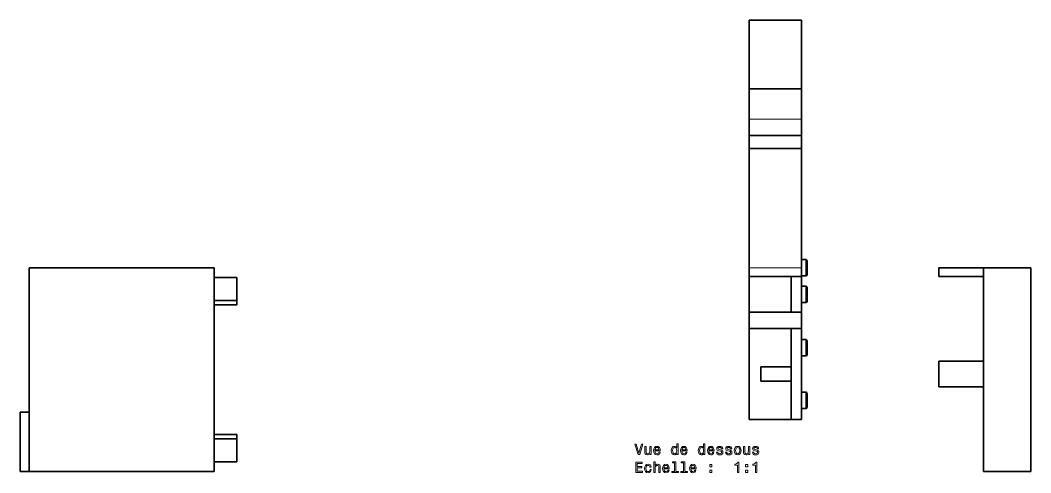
# Model space of a CAD drawing. Extents: x 146 to 1213, y 78 to 979.
# Drawn here: x 275.9 to 617.8, y 664.3 to 817.4 of the extents above; entities that cross this region are included whole.
import ezdxf

# ---------------------------------------------------------------- set-up
doc = ezdxf.new("R2010")
doc.units = 0

msp = doc.modelspace()

# ---------------------------------------------------------------- linework, layer by layer
at = {"color": 7, "lineweight": 35, "ltscale": 0.183327}
for p, q in [((522.46, 810.04), (522.46, 817.37)), ((540.16, 810.04), (540.16, 817.37))]:
    msp.add_line(p, q, dxfattribs=at)
at = {"color": 7, "lineweight": 35, "ltscale": 0.4425}
for p, q in [((540.16, 817.37), (522.46, 817.37)), ((540.16, 794.22), (522.46, 794.22)), ((540.16, 778.34), (522.46, 778.34)), ((540.16, 773.98), (522.46, 773.98))]:
    msp.add_line(p, q, dxfattribs=at)
at = {"color": 7, "lineweight": 35, "ltscale": 0.008858}
msp.add_line((540.16, 815.87), (540.16, 815.52), dxfattribs=at)
at = {"color": 7, "lineweight": 35, "ltscale": 0.163937}
msp.add_line((540.16, 809.02), (540.16, 815.57), dxfattribs=at)
at = {"color": 7, "lineweight": 35, "ltscale": 0.395404}
for p, q in [((522.46, 794.22), (522.46, 810.04)), ((540.16, 794.22), (540.16, 810.04))]:
    msp.add_line(p, q, dxfattribs=at)
at = {"color": 7, "lineweight": 35}
for p, q in [((540.16, 787.43), (540.16, 810.05)), ((522.46, 733.66), (522.46, 773.98)), ((540.16, 733.66), (540.16, 773.98)), ((540.16, 733.66), (540.16, 772.18)), ((540.16, 733.66), (540.16, 766.69)), ((278.88, 733.66), (341.48, 733.66)), ((278.88, 733.66), (278.88, 664.81)), ((341.48, 733.66), (341.48, 664.81)), ((601.78, 733.66), (601.78, 664.81)), ((617.78, 733.66), (617.78, 664.81)), ((522.46, 713.13), (522.46, 682.34)), ((275.88, 664.81), (275.88, 684.81)), ((278.88, 664.81), (341.48, 664.81))]:
    msp.add_line(p, q, dxfattribs=at)
at = {"color": 7, "lineweight": 35, "ltscale": 0.414789}
msp.add_line((540.16, 792.42), (540.16, 809.02), dxfattribs=at)
at = {"color": 7, "lineweight": 35, "ltscale": 0.051294}
for p, q in [((522.46, 792.17), (522.46, 794.22)), ((540.16, 792.17), (540.16, 794.22))]:
    msp.add_line(p, q, dxfattribs=at)
at = {"color": 7, "lineweight": 35, "ltscale": 0.048772}
msp.add_line((540.16, 796.18), (540.16, 794.22), dxfattribs=at)
at = {"color": 7, "lineweight": 35, "ltscale": 0.207903}
for p, q in [((522.46, 783.86), (522.46, 792.17)), ((540.16, 783.86), (540.16, 792.17))]:
    msp.add_line(p, q, dxfattribs=at)
at = {"color": 7, "lineweight": 35, "ltscale": 0.020132}
msp.add_line((540.16, 792.72), (540.16, 791.92), dxfattribs=at)
at = {"color": 7, "lineweight": 35, "ltscale": 0.041786}
msp.add_line((540.16, 790.75), (540.16, 792.42), dxfattribs=at)
at = {"color": 7, "lineweight": 35, "ltscale": 0.159724}
msp.add_line((540.16, 784.36), (540.16, 790.75), dxfattribs=at)
at = {"color": 7, "lineweight": 35, "ltscale": 0.008582}
msp.add_line((540.16, 787.09), (540.16, 787.43), dxfattribs=at)
at = {"color": 7, "lineweight": 35, "ltscale": 0.023354}
msp.add_line((540.16, 786.15), (540.16, 787.09), dxfattribs=at)
at = {"color": 7, "lineweight": 35, "ltscale": 0.137933}
for p, q in [((522.46, 778.34), (522.46, 783.86)), ((540.16, 778.34), (540.16, 783.86))]:
    msp.add_line(p, q, dxfattribs=at)
at = {"color": 7, "lineweight": 13, "ltscale": 0.4425}
for p, q in [((540.16, 783.86), (522.46, 783.86)), ((540.16, 733.66), (522.46, 733.66))]:
    msp.add_line(p, q, dxfattribs=at)
at = {"color": 7, "lineweight": 35, "ltscale": 0.009677}
msp.add_line((540.16, 785.77), (540.16, 786.15), dxfattribs=at)
at = {"color": 7, "lineweight": 35, "ltscale": 0.006898}
msp.add_line((540.16, 785.49), (540.16, 785.77), dxfattribs=at)
at = {"color": 7, "lineweight": 35, "ltscale": 0.022066}
msp.add_line((540.16, 784.61), (540.16, 785.49), dxfattribs=at)
at = {"color": 7, "lineweight": 35, "ltscale": 0.003084}
msp.add_line((540.16, 784.49), (540.16, 784.61), dxfattribs=at)
at = {"color": 7, "lineweight": 35, "ltscale": 0.06123}
msp.add_line((540.16, 782.04), (540.16, 784.49), dxfattribs=at)
at = {"color": 7, "lineweight": 35, "ltscale": 0.116969}
msp.add_line((540.16, 779.69), (540.16, 784.36), dxfattribs=at)
at = {"color": 7, "lineweight": 35, "ltscale": 0.013979}
msp.add_line((540.16, 781.48), (540.16, 782.04), dxfattribs=at)
at = {"color": 7, "lineweight": 35, "ltscale": 0.187549}
msp.add_line((540.16, 772.18), (540.16, 779.69), dxfattribs=at)
at = {"color": 7, "lineweight": 35, "ltscale": 0.108899}
msp.add_line((522.46, 773.98), (522.46, 778.34), dxfattribs=at)
at = {"color": 7, "lineweight": 35, "ltscale": 0.310493}
msp.add_line((540.16, 766.69), (540.16, 779.11), dxfattribs=at)
at = {"color": 7, "lineweight": 35, "ltscale": 0.1089}
msp.add_line((540.16, 773.98), (540.16, 778.34), dxfattribs=at)
at = {"color": 7, "lineweight": 35, "ltscale": 0.038953}
msp.add_line((540.16, 769.58), (540.16, 771.14), dxfattribs=at)
at = {"color": 7, "lineweight": 35, "ltscale": 0.054138}
msp.add_line((540.16, 767.42), (540.16, 769.58), dxfattribs=at)
at = {"color": 7, "lineweight": 35, "ltscale": 0.013316}
msp.add_line((540.16, 766.88), (540.16, 767.42), dxfattribs=at)
at = {"color": 7, "lineweight": 35, "ltscale": 0.004913}
msp.add_line((540.16, 766.69), (540.16, 766.88), dxfattribs=at)
at = {"color": 7, "lineweight": 35, "ltscale": 0.005421}
msp.add_line((540.16, 766.47), (540.16, 766.69), dxfattribs=at)
at = {"color": 7, "lineweight": 35, "ltscale": 0.069522}
msp.add_line((540.16, 744.35), (540.16, 747.14), dxfattribs=at)
at = {"color": 7, "lineweight": 35, "ltscale": 0.08748}
msp.add_line((540.16, 740.86), (540.16, 744.35), dxfattribs=at)
at = {"color": 7, "lineweight": 35, "ltscale": 0.179865}
msp.add_line((540.16, 733.66), (540.16, 740.86), dxfattribs=at)
at = {"color": 7, "lineweight": 35, "ltscale": 0.061053}
msp.add_line((540.16, 733.66), (540.16, 736.1), dxfattribs=at)
at = {"color": 7, "lineweight": 13, "ltscale": 0.101711}
for p, q in [((540.26, 732.34), (540.26, 736.41)), ((541.66, 732.34), (541.66, 736.41)), ((540.26, 723.34), (540.26, 727.41)), ((541.66, 723.34), (541.66, 727.41)), ((540.26, 705.31), (540.26, 709.38)), ((541.66, 705.31), (541.66, 709.38)), ((540.26, 687.52), (540.26, 691.59)), ((541.66, 687.52), (541.66, 691.59))]:
    msp.add_line(p, q, dxfattribs=at)
at = {"color": 7, "lineweight": 35, "ltscale": 0.034999}
for p, q in [((540.26, 736.41), (541.66, 736.41)), ((540.26, 730.91), (541.66, 730.91)), ((540.26, 727.41), (541.66, 727.41)), ((540.26, 721.91), (541.66, 721.91)), ((540.26, 709.38), (541.66, 709.38)), ((540.26, 703.88), (541.66, 703.88)), ((540.26, 691.59), (541.66, 691.59)), ((540.26, 686.09), (541.66, 686.09))]:
    msp.add_line(p, q, dxfattribs=at)
at = {"color": 7, "lineweight": 35, "ltscale": 0.083218}
for p, q in [((542.16, 732.58), (542.16, 735.91)), ((542.16, 705.55), (542.16, 708.88)), ((542.16, 687.76), (542.16, 691.09))]:
    msp.add_line(p, q, dxfattribs=at)
at = {"color": 7, "lineweight": 35, "ltscale": 0.075002}
for p, q in [((341.48, 730.66), (341.48, 733.66)), ((586.63, 733.66), (586.63, 730.66))]:
    msp.add_line(p, q, dxfattribs=at)
at = {"color": 7, "lineweight": 35, "ltscale": 0.075}
for p, q in [((522.46, 733.66), (522.46, 730.66)), ((540.16, 733.66), (540.16, 730.66)), ((540.16, 733.66), (540.16, 730.66)), ((278.88, 684.81), (275.88, 684.81)), ((278.88, 664.81), (275.88, 664.81))]:
    msp.add_line(p, q, dxfattribs=at)
at = {"color": 7, "lineweight": 35, "ltscale": 0.14384}
msp.add_line((540.16, 727.66), (540.16, 733.42), dxfattribs=at)
at = {"color": 7, "lineweight": 13, "ltscale": 0.035789}
for p, q in [((540.26, 730.91), (540.26, 732.34)), ((541.66, 730.91), (541.66, 732.34)), ((540.26, 721.91), (540.26, 723.34)), ((541.66, 721.91), (541.66, 723.34)), ((540.26, 703.88), (540.26, 705.31)), ((541.66, 703.88), (541.66, 705.31)), ((540.26, 686.09), (540.26, 687.52)), ((541.66, 686.09), (541.66, 687.52))]:
    msp.add_line(p, q, dxfattribs=at)
at = {"color": 7, "lineweight": 35, "ltscale": 0.029282}
for p, q in [((542.16, 731.41), (542.16, 732.58)), ((542.16, 704.38), (542.16, 705.55)), ((542.16, 686.59), (542.16, 687.76))]:
    msp.add_line(p, q, dxfattribs=at)
at = {"color": 7, "lineweight": 35, "ltscale": 0.378749}
for p, q in [((586.63, 733.66), (601.78, 733.66)), ((586.63, 730.66), (601.78, 730.66)), ((586.63, 702.03), (601.78, 702.03)), ((586.63, 693.44), (601.78, 693.44))]:
    msp.add_line(p, q, dxfattribs=at)
at = {"color": 7, "lineweight": 35, "ltscale": 0.4}
for p, q in [((601.78, 733.66), (617.78, 733.66)), ((601.78, 664.81), (617.78, 664.81))]:
    msp.add_line(p, q, dxfattribs=at)
at = {"color": 7, "lineweight": 35, "ltscale": 0.1925}
for p, q in [((341.48, 730.41), (349.18, 730.41)), ((341.48, 722.64), (349.18, 722.64)), ((341.48, 721.16), (349.18, 721.16)), ((341.48, 677.31), (349.18, 677.31)), ((341.48, 675.83), (349.18, 675.83)), ((341.48, 668.06), (349.18, 668.06))]:
    msp.add_line(p, q, dxfattribs=at)
at = {"color": 7, "lineweight": 35, "ltscale": 0.194334}
msp.add_line((349.18, 730.41), (349.18, 722.64), dxfattribs=at)
at = {"color": 7, "lineweight": 35, "ltscale": 0.3}
for p, q in [((522.46, 730.66), (522.46, 718.66)), ((536.66, 730.66), (536.66, 718.66)), ((536.66, 730.66), (536.66, 718.66)), ((540.16, 730.66), (540.16, 718.66))]:
    msp.add_line(p, q, dxfattribs=at)
at = {"color": 7, "lineweight": 35, "ltscale": 0.355}
for p, q in [((536.66, 730.66), (522.46, 730.66)), ((536.66, 718.66), (522.46, 718.66)), ((536.66, 713.13), (522.46, 713.13)), ((536.66, 682.34), (522.46, 682.34))]:
    msp.add_line(p, q, dxfattribs=at)
at = {"color": 7, "lineweight": 35, "ltscale": 0.0875}
for p, q in [((536.66, 730.66), (540.16, 730.66)), ((536.66, 718.66), (540.16, 718.66)), ((536.66, 713.13), (540.16, 713.13)), ((536.66, 682.34), (540.16, 682.34))]:
    msp.add_line(p, q, dxfattribs=at)
at = {"color": 7, "lineweight": 35, "ltscale": 0.073007}
msp.add_line((540.16, 728.54), (540.16, 731.46), dxfattribs=at)
at = {"color": 7, "lineweight": 35, "ltscale": 0.092387}
msp.add_line((540.16, 731.01), (540.16, 727.31), dxfattribs=at)
at = {"color": 7, "lineweight": 35, "ltscale": 0.069304}
msp.add_line((540.16, 727.32), (540.16, 730.09), dxfattribs=at)
at = {"color": 7, "lineweight": 35, "ltscale": 0.030641}
msp.add_line((540.16, 727.31), (540.16, 728.54), dxfattribs=at)
at = {"color": 7, "lineweight": 35, "ltscale": 0.008772}
msp.add_line((540.16, 727.31), (540.16, 727.66), dxfattribs=at)
at = {"color": 7, "lineweight": 35, "ltscale": 0.098012}
for p, q in [((540.16, 723.39), (540.16, 727.31)), ((540.16, 705.36), (540.16, 709.28)), ((540.16, 687.57), (540.16, 691.49))]:
    msp.add_line(p, q, dxfattribs=at)
at = {"color": 7, "lineweight": 35, "ltscale": 0.083217}
msp.add_line((542.16, 723.58), (542.16, 726.91), dxfattribs=at)
at = {"color": 7, "lineweight": 35, "ltscale": 0.006212}
msp.add_line((341.48, 722.64), (341.48, 722.89), dxfattribs=at)
at = {"color": 7, "lineweight": 35, "ltscale": 0.036916}
msp.add_line((349.18, 721.16), (349.18, 722.64), dxfattribs=at)
at = {"color": 7, "lineweight": 35, "ltscale": 0.034489}
for p, q in [((540.16, 722.01), (540.16, 723.39)), ((540.16, 686.19), (540.16, 687.57))]:
    msp.add_line(p, q, dxfattribs=at)
at = {"color": 7, "lineweight": 35, "ltscale": 0.318153}
msp.add_line((540.16, 722.01), (540.16, 709.28), dxfattribs=at)
at = {"color": 7, "lineweight": 35, "ltscale": 0.318124}
msp.add_line((540.16, 709.28), (540.16, 722.01), dxfattribs=at)
at = {"color": 7, "lineweight": 35, "ltscale": 0.053464}
msp.add_line((540.16, 719.87), (540.16, 722.01), dxfattribs=at)
at = {"color": 7, "lineweight": 35, "ltscale": 0.029283}
msp.add_line((542.16, 722.41), (542.16, 723.58), dxfattribs=at)
at = {"color": 7, "lineweight": 35, "ltscale": 0.47204}
msp.add_line((341.48, 702.28), (341.48, 721.16), dxfattribs=at)
at = {"color": 7, "lineweight": 35, "ltscale": 0.192501}
msp.add_line((341.48, 721.16), (349.18, 721.16), dxfattribs=at)
at = {"color": 7, "lineweight": 35, "ltscale": 0.138286}
msp.add_line((522.46, 713.13), (522.46, 718.66), dxfattribs=at)
at = {"color": 7, "lineweight": 35, "ltscale": 0.191283}
msp.add_line((540.16, 720.78), (540.16, 713.13), dxfattribs=at)
at = {"color": 7, "lineweight": 35, "ltscale": 0.013419}
msp.add_line((540.16, 719.33), (540.16, 719.87), dxfattribs=at)
at = {"color": 7, "lineweight": 35, "ltscale": 0.325}
for p, q in [((536.66, 700.13), (536.66, 713.13)), ((536.66, 700.13), (536.66, 713.13)), ((540.16, 700.13), (540.16, 713.13)), ((536.66, 695.34), (536.66, 682.34)), ((536.66, 682.34), (536.66, 695.34)), ((540.16, 682.34), (540.16, 695.34))]:
    msp.add_line(p, q, dxfattribs=at)
at = {"color": 7, "lineweight": 35, "ltscale": 0.034488}
msp.add_line((540.16, 703.98), (540.16, 705.36), dxfattribs=at)
at = {"color": 7, "lineweight": 35, "ltscale": 0.228542}
msp.add_line((540.16, 703.98), (540.16, 694.84), dxfattribs=at)
at = {"color": 7, "lineweight": 35, "ltscale": 0.046249}
msp.add_line((540.16, 702.13), (540.16, 703.98), dxfattribs=at)
at = {"color": 7, "lineweight": 35, "ltscale": 0.0375}
for p, q in [((540.16, 702.13), (540.16, 700.63)), ((540.16, 693.34), (540.16, 694.84))]:
    msp.add_line(p, q, dxfattribs=at)
at = {"color": 7, "lineweight": 35, "ltscale": 0.214789}
msp.add_line((586.63, 693.44), (586.63, 702.03), dxfattribs=at)
at = {"color": 7, "lineweight": 35, "ltscale": 0.119795}
for p, q in [((526.46, 695.34), (526.46, 700.13)), ((536.66, 695.34), (536.66, 700.13)), ((540.16, 695.34), (540.16, 700.13))]:
    msp.add_line(p, q, dxfattribs=at)
at = {"color": 7, "lineweight": 35, "ltscale": 0.255}
for p, q in [((536.66, 700.13), (526.46, 700.13)), ((536.66, 695.34), (526.46, 695.34))]:
    msp.add_line(p, q, dxfattribs=at)
at = {"color": 7, "lineweight": 35, "ltscale": 0.036917}
msp.add_line((349.18, 675.83), (349.18, 677.31), dxfattribs=at)
at = {"color": 7, "lineweight": 35, "ltscale": 0.00621}
msp.add_line((341.48, 675.58), (341.48, 675.83), dxfattribs=at)
at = {"color": 7, "lineweight": 35, "ltscale": 0.194333}
msp.add_line((349.18, 675.83), (349.18, 668.06), dxfattribs=at)
at = {"color": 7, "lineweight": 13}
for points in [[(486.1, 673.99), (485.22, 671), (484.32, 673.99), (483.84, 673.99), (484.97, 670.48), (485.48, 670.48), (486.58, 673.99)], [(497.99, 670.9), (497.99, 670.48), (498.43, 670.48), (498.43, 674.1), (497.99, 674.1), (497.99, 672.77), (497.66, 673.16), (497.45, 673.25), (497.21, 673.28), (496.78, 673.18), (496.45, 672.9), (496.23, 672.45), (496.16, 671.84), (496.23, 671.23), (496.45, 670.77), (496.78, 670.48), (497.21, 670.38), (497.45, 670.42), (497.66, 670.51)], [(507.1, 670.9), (507.1, 670.48), (507.54, 670.48), (507.54, 674.1), (507.1, 674.1), (507.1, 672.77), (506.76, 673.16), (506.56, 673.25), (506.32, 673.28), (505.89, 673.18), (505.56, 672.9), (505.34, 672.45), (505.27, 671.84), (505.34, 671.23), (505.56, 670.77), (505.89, 670.48), (506.32, 670.38), (506.56, 670.42), (506.77, 670.51)], [(489.3, 673.19), (488.86, 673.19), (488.86, 671.63), (488.81, 671.26), (488.66, 671), (488.44, 670.84), (488.14, 670.79), (487.9, 670.83), (487.75, 670.95), (487.67, 671.16), (487.64, 671.45), (487.64, 673.19), (487.2, 673.19), (487.2, 671.41), (487.22, 671.05), (487.31, 670.75), (487.6, 670.48), (488.07, 670.38), (488.33, 670.42), (488.54, 670.51), (488.73, 670.67), (488.88, 670.89), (488.88, 670.48), (489.3, 670.48)], [(490.64, 671.71), (492.42, 671.71), (492.42, 671.91), (492.34, 672.49), (492.12, 672.93), (491.77, 673.19), (491.3, 673.28), (490.84, 673.18), (490.48, 672.9), (490.26, 672.44), (490.18, 671.84), (490.25, 671.22), (490.48, 670.76), (490.83, 670.48), (491.28, 670.38), (491.67, 670.45), (492, 670.62), (492.23, 670.89), (492.37, 671.26), (491.93, 671.26), (491.84, 671.06), (491.71, 670.9), (491.34, 670.78), (491.05, 670.84), (490.83, 671.01), (490.69, 671.3), (490.64, 671.69)], [(490.64, 672.08), (490.7, 672.43), (490.83, 672.68), (491.04, 672.84), (491.31, 672.9), (491.58, 672.84), (491.79, 672.68), (491.91, 672.43), (491.96, 672.08)], [(497.29, 672.89), (497.58, 672.82), (497.8, 672.62), (497.93, 672.29), (497.98, 671.84), (497.93, 671.38), (497.8, 671.05), (497.58, 670.85), (497.29, 670.78), (497.01, 670.85), (496.8, 671.05), (496.66, 671.38), (496.61, 671.84), (496.66, 672.29), (496.8, 672.61), (497.01, 672.82)], [(499.75, 671.71), (501.52, 671.71), (501.53, 671.91), (501.45, 672.49), (501.23, 672.93), (500.87, 673.19), (500.4, 673.28), (499.95, 673.18), (499.59, 672.9), (499.37, 672.44), (499.28, 671.84), (499.36, 671.22), (499.59, 670.76), (499.94, 670.48), (500.39, 670.38), (500.78, 670.45), (501.11, 670.62), (501.34, 670.89), (501.48, 671.26), (501.04, 671.26), (500.95, 671.06), (500.82, 670.9), (500.44, 670.78), (500.16, 670.84), (499.94, 671.01), (499.8, 671.3), (499.75, 671.69)], [(499.75, 672.08), (499.8, 672.43), (499.94, 672.68), (500.15, 672.84), (500.42, 672.9), (500.69, 672.84), (500.89, 672.68), (501.02, 672.43), (501.06, 672.08)], [(506.4, 672.89), (506.69, 672.82), (506.91, 672.62), (507.04, 672.29), (507.09, 671.84), (507.04, 671.38), (506.91, 671.05), (506.69, 670.85), (506.4, 670.78), (506.12, 670.85), (505.91, 671.05), (505.77, 671.38), (505.72, 671.84), (505.77, 672.29), (505.91, 672.61), (506.12, 672.82)], [(508.86, 671.71), (510.63, 671.71), (510.64, 671.91), (510.56, 672.49), (510.33, 672.93), (509.98, 673.19), (509.51, 673.28), (509.05, 673.18), (508.7, 672.9), (508.47, 672.44), (508.39, 671.84), (508.47, 671.22), (508.7, 670.76), (509.04, 670.48), (509.5, 670.38), (509.89, 670.45), (510.21, 670.62), (510.45, 670.89), (510.59, 671.26), (510.15, 671.26), (510.06, 671.06), (509.93, 670.9), (509.55, 670.78), (509.27, 670.84), (509.05, 671.01), (508.91, 671.3), (508.86, 671.69)], [(508.86, 672.08), (508.91, 672.43), (509.05, 672.68), (509.26, 672.84), (509.53, 672.9), (509.79, 672.84), (510, 672.68), (510.13, 672.43), (510.17, 672.08)], [(512.83, 672.06), (512.4, 672.16), (512.08, 672.28), (511.98, 672.51), (512.01, 672.68), (512.11, 672.8), (512.29, 672.88), (512.53, 672.91), (512.77, 672.88), (512.96, 672.78), (513.08, 672.65), (513.13, 672.47), (513.56, 672.47), (513.56, 672.48), (513.49, 672.81), (513.28, 673.06), (512.96, 673.22), (512.53, 673.28), (512.1, 673.22), (511.79, 673.06), (511.6, 672.81), (511.53, 672.5), (511.58, 672.19), (511.72, 671.98), (511.95, 671.83), (512.29, 671.73), (512.79, 671.6), (513.09, 671.48), (513.17, 671.38), (513.2, 671.23), (513.15, 671.04), (513.03, 670.9), (512.84, 670.81), (512.57, 670.78), (512.3, 670.81), (512.09, 670.91), (511.96, 671.09), (511.9, 671.32), (511.47, 671.32), (511.54, 670.92), (511.75, 670.63), (512.08, 670.45), (512.53, 670.38), (513.01, 670.45), (513.36, 670.63), (513.57, 670.91), (513.64, 671.28), (513.59, 671.59), (513.43, 671.81), (513.17, 671.95)], [(515.87, 672.06), (515.44, 672.16), (515.12, 672.28), (515.01, 672.51), (515.04, 672.68), (515.15, 672.8), (515.32, 672.88), (515.57, 672.91), (515.81, 672.88), (515.99, 672.78), (516.11, 672.65), (516.16, 672.47), (516.6, 672.47), (516.6, 672.48), (516.52, 672.81), (516.32, 673.06), (515.99, 673.22), (515.57, 673.28), (515.14, 673.22), (514.83, 673.06), (514.63, 672.81), (514.57, 672.5), (514.62, 672.19), (514.76, 671.98), (514.99, 671.83), (515.33, 671.73), (515.82, 671.6), (516.12, 671.48), (516.2, 671.38), (516.23, 671.23), (516.19, 671.04), (516.07, 670.9), (515.87, 670.81), (515.61, 670.78), (515.33, 670.81), (515.13, 670.91), (514.99, 671.09), (514.94, 671.32), (514.51, 671.32), (514.58, 670.92), (514.79, 670.63), (515.12, 670.45), (515.57, 670.38), (516.04, 670.45), (516.39, 670.63), (516.6, 670.91), (516.68, 671.28), (516.62, 671.59), (516.47, 671.81), (516.21, 671.95)], [(517.45, 671.83), (517.53, 671.22), (517.76, 670.76), (518.13, 670.48), (518.62, 670.38), (519.11, 670.48), (519.48, 670.76), (519.71, 671.21), (519.8, 671.83), (519.71, 672.45), (519.48, 672.91), (519.11, 673.18), (518.62, 673.28), (518.13, 673.18), (517.76, 672.9), (517.53, 672.45)], [(517.9, 671.84), (517.94, 672.29), (518.09, 672.62), (518.31, 672.82), (518.62, 672.89), (518.92, 672.82), (519.15, 672.62), (519.29, 672.29), (519.34, 671.84), (519.29, 671.38), (519.15, 671.05), (518.92, 670.84), (518.62, 670.78), (518.31, 670.84), (518.09, 671.05), (517.94, 671.38)], [(522.7, 673.19), (522.26, 673.19), (522.26, 671.63), (522.21, 671.26), (522.06, 671), (521.83, 670.84), (521.54, 670.79), (521.3, 670.83), (521.15, 670.95), (521.06, 671.16), (521.04, 671.45), (521.04, 673.19), (520.6, 673.19), (520.6, 671.41), (520.61, 671.05), (520.71, 670.75), (521, 670.48), (521.47, 670.38), (521.72, 670.42), (521.94, 670.51), (522.13, 670.67), (522.28, 670.89), (522.28, 670.48), (522.7, 670.48)], [(524.97, 672.06), (524.55, 672.16), (524.23, 672.28), (524.12, 672.51), (524.15, 672.68), (524.26, 672.8), (524.43, 672.88), (524.68, 672.91), (524.91, 672.88), (525.1, 672.78), (525.22, 672.65), (525.27, 672.47), (525.71, 672.47), (525.71, 672.48), (525.63, 672.81), (525.42, 673.06), (525.1, 673.22), (524.68, 673.28), (524.25, 673.22), (523.94, 673.06), (523.74, 672.81), (523.68, 672.5), (523.72, 672.19), (523.87, 671.98), (524.1, 671.83), (524.44, 671.73), (524.93, 671.6), (525.23, 671.48), (525.31, 671.38), (525.34, 671.23), (525.3, 671.04), (525.18, 670.9), (524.98, 670.81), (524.72, 670.78), (524.44, 670.81), (524.24, 670.91), (524.1, 671.09), (524.05, 671.32), (523.62, 671.32), (523.69, 670.92), (523.9, 670.63), (524.22, 670.45), (524.68, 670.38), (525.15, 670.45), (525.5, 670.63), (525.71, 670.91), (525.79, 671.28), (525.73, 671.59), (525.58, 671.81), (525.32, 671.95)], [(484.17, 664.43), (486.38, 664.43), (486.38, 664.86), (484.63, 664.86), (484.63, 666.04), (486.19, 666.04), (486.19, 666.46), (484.63, 666.46), (484.63, 667.51), (486.34, 667.51), (486.34, 667.93), (484.17, 667.93)], [(488.94, 666.24), (489.38, 666.24), (489.29, 666.65), (489.07, 666.97), (488.73, 667.16), (488.3, 667.24), (487.81, 667.14), (487.44, 666.85), (487.21, 666.4), (487.13, 665.78), (487.21, 665.17), (487.43, 664.72), (487.79, 664.43), (488.28, 664.34), (488.71, 664.41), (489.05, 664.63), (489.28, 664.96), (489.38, 665.4), (488.96, 665.4), (488.89, 665.12), (488.74, 664.91), (488.54, 664.78), (488.3, 664.74), (487.99, 664.8), (487.77, 665), (487.63, 665.33), (487.58, 665.8), (487.63, 666.25), (487.77, 666.58), (488, 666.78), (488.3, 666.85), (488.56, 666.8), (488.75, 666.69), (488.89, 666.5)], [(490.25, 664.43), (490.7, 664.43), (490.7, 666), (490.74, 666.35), (490.89, 666.62), (491.11, 666.78), (491.42, 666.84), (491.66, 666.79), (491.81, 666.65), (491.89, 666.43), (491.91, 666.12), (491.91, 664.43), (492.36, 664.43), (492.36, 666.21), (492.34, 666.57), (492.24, 666.87), (491.95, 667.14), (491.48, 667.24), (491.23, 667.2), (491.01, 667.11), (490.83, 666.96), (490.7, 666.75), (490.7, 668.05), (490.25, 668.05)], [(493.68, 665.66), (495.45, 665.66), (495.46, 665.87), (495.38, 666.45), (495.15, 666.88), (494.8, 667.14), (494.33, 667.24), (493.87, 667.14), (493.52, 666.85), (493.29, 666.4), (493.21, 665.79), (493.29, 665.17), (493.52, 664.72), (493.86, 664.43), (494.32, 664.34), (494.71, 664.4), (495.03, 664.57), (495.27, 664.85), (495.41, 665.21), (494.97, 665.21), (494.88, 665.01), (494.75, 664.86), (494.37, 664.74), (494.09, 664.79), (493.87, 664.97), (493.73, 665.26), (493.68, 665.64)], [(493.68, 666.03), (493.73, 666.38), (493.87, 666.64), (494.08, 666.79), (494.35, 666.85), (494.61, 666.79), (494.82, 666.64), (494.95, 666.38), (494.99, 666.03)], [(497.21, 667.68), (497.21, 664.81), (496.29, 664.81), (496.29, 664.43), (498.56, 664.43), (498.56, 664.81), (497.65, 664.81), (497.65, 668.05), (496.51, 668.05), (496.51, 667.68)], [(500.24, 667.68), (500.24, 664.81), (499.33, 664.81), (499.33, 664.43), (501.59, 664.43), (501.59, 664.81), (500.69, 664.81), (500.69, 668.05), (499.55, 668.05), (499.55, 667.68)], [(502.78, 665.66), (504.56, 665.66), (504.56, 665.87), (504.48, 666.45), (504.26, 666.88), (503.91, 667.14), (503.44, 667.24), (502.98, 667.14), (502.63, 666.85), (502.4, 666.4), (502.32, 665.79), (502.4, 665.17), (502.62, 664.72), (502.97, 664.43), (503.43, 664.34), (503.82, 664.4), (504.14, 664.57), (504.38, 664.85), (504.51, 665.21), (504.08, 665.21), (503.98, 665.01), (503.85, 664.86), (503.48, 664.74), (503.19, 664.79), (502.98, 664.97), (502.84, 665.26), (502.78, 665.64)], [(502.78, 666.03), (502.84, 666.38), (502.98, 666.64), (503.18, 666.79), (503.46, 666.85), (503.72, 666.79), (503.93, 666.64), (504.06, 666.38), (504.1, 666.03)], [(509.16, 666.39), (509.86, 666.39), (509.86, 667.14), (509.16, 667.14)], [(518.53, 664.43), (518.99, 664.43), (518.99, 667.96), (518.65, 667.96), (518.55, 667.65), (518.37, 667.44), (518.1, 667.32), (517.71, 667.28), (517.71, 666.92), (518.53, 666.92)], [(521.31, 666.39), (522, 666.39), (522, 667.14), (521.31, 667.14)], [(524.6, 664.43), (525.06, 664.43), (525.06, 667.96), (524.72, 667.96), (524.63, 667.65), (524.45, 667.44), (524.17, 667.32), (523.78, 667.28), (523.78, 666.92), (524.6, 666.92)], [(509.16, 664.43), (509.86, 664.43), (509.86, 665.18), (509.16, 665.18)], [(521.31, 664.43), (522, 664.43), (522, 665.18), (521.31, 665.18)]]:
    msp.add_lwpolyline(points, close=True, dxfattribs=at)
at = {"color": 7, "lineweight": 35}
for centre, radius, start, end in [((540.26, 736.31), 0.1, 90.0336, 179.9664), ((541.66, 735.91), 0.5, 0, 90), ((540.26, 731.01), 0.1, 180.0336, 269.9664), ((541.66, 731.41), 0.5, 270, 360), ((540.26, 727.31), 0.1, 90.0336, 179.9664), ((541.66, 726.91), 0.5, 0, 90), ((540.26, 722.01), 0.1, 180.0336, 269.9664), ((541.66, 722.41), 0.5, 270, 360), ((540.26, 709.28), 0.1, 90.0336, 179.9664), ((541.66, 708.88), 0.5, 0, 90), ((541.66, 704.38), 0.5, 270, 360), ((540.26, 703.98), 0.1, 180.0336, 269.9664), ((540.26, 691.49), 0.1, 90.0336, 179.9664), ((541.66, 691.09), 0.5, 0, 90), ((540.26, 686.19), 0.1, 180.0336, 269.9664), ((541.66, 686.59), 0.5, 270, 360)]:
    msp.add_arc(centre, radius, start, end, dxfattribs=at)

doc.saveas('drawing.dxf')
